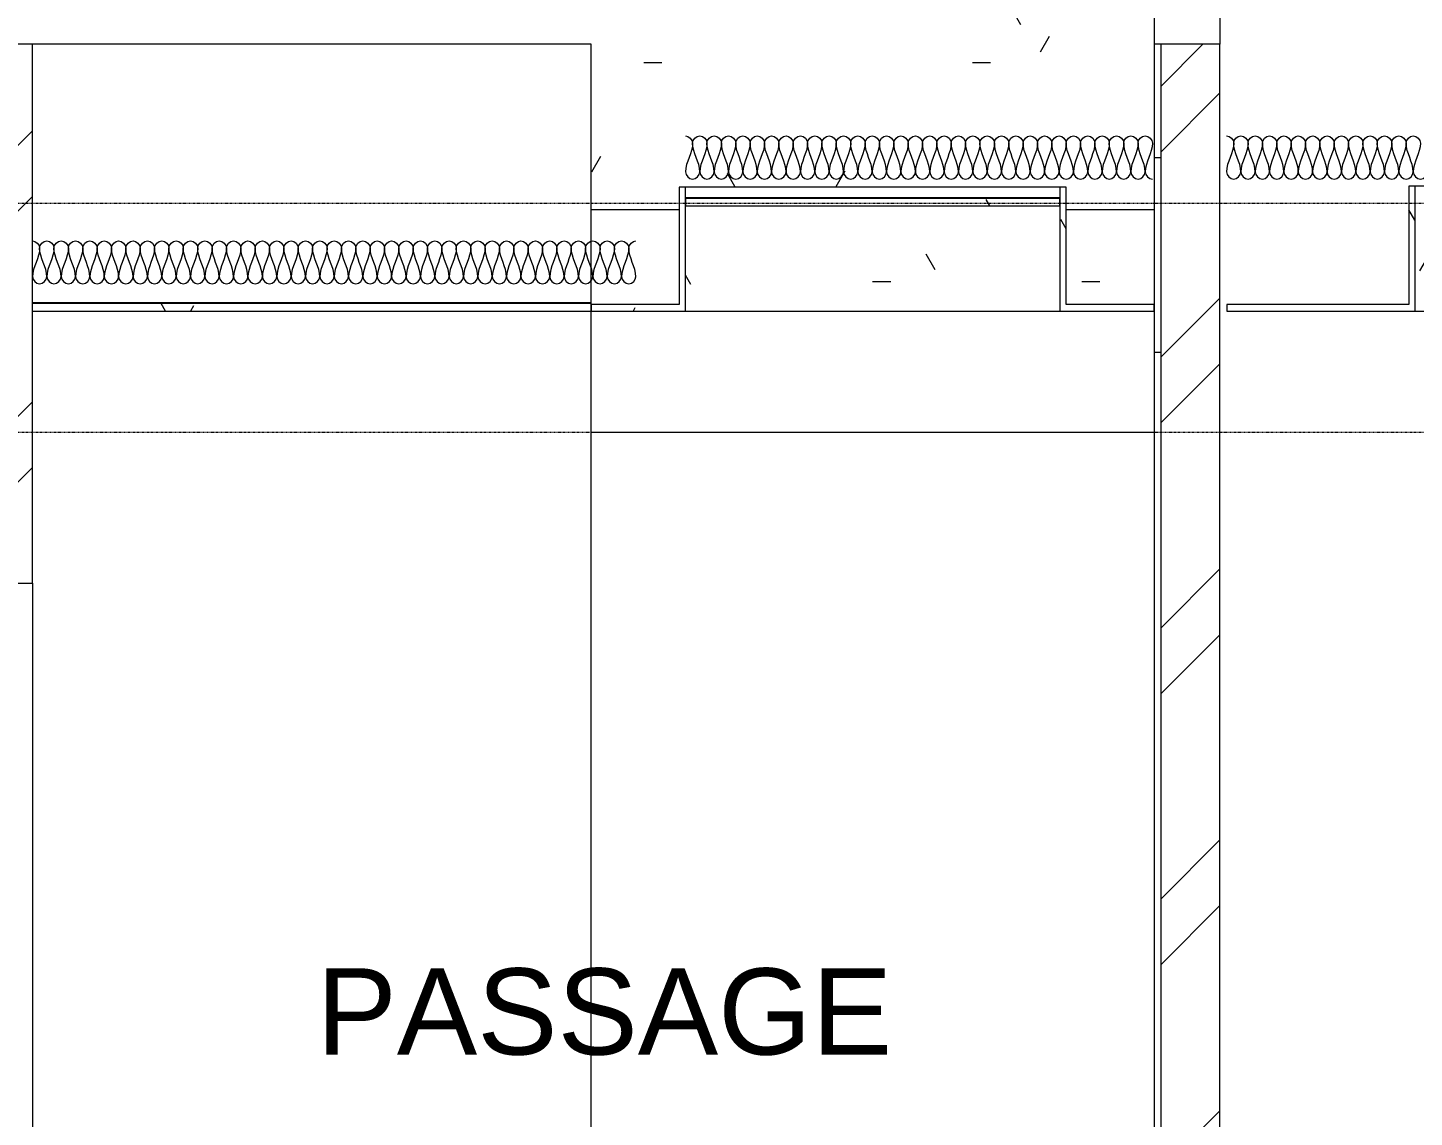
# Model space of a CAD drawing. Header units: millimetres. Extents: x -12186 to 152825, y -4386 to 9463.
# Drawn here: x 102395 to 104969, y 1109 to 3131 of the extents above; entities that cross this region are included whole.
import ezdxf

# ---------------------------------------------------------------- set-up
doc = ezdxf.new("R2010")
doc.units = ezdxf.units.MM
doc.linetypes.add('1000 Dashed', pattern=[2, 1, -1])
for name, color, linetype, lineweight in [('A-AREA-IDEN', 2, 'Continuous', 5), ('A-CLNG', 13, 'Continuous', 9), ('A-CLNG-PATT', 13, 'Continuous', 9), ('A-DETL', 90, 'Continuous', 5), ('A-FLOR-LEVL', 51, 'Continuous', 5), ('A-WALL', 113, 'Continuous', 9), ('A-WALL-PATT', 111, 'Continuous', 9), ('I-WALL', 2, 'Continuous', 9)]:
    doc.layers.add(name, color=color, linetype=linetype, lineweight=lineweight)
doc.styles.add('Arial_5', font='arial.ttf', dxfattribs={"height": 160})
pattern_1 = [(45, (103963, 5504.12), (-251.447, 251.447), []), (45, (103963, 5885.12), (-251.447, 251.447), [])]
pattern_2 = [(0, (-3547.9, 5504.12), (812.8, 203.2), [33.53, -576.07, 33.53, -3827.27]), (0, (-3547.9, 5504.12), (812.8, 203.2), [-643.13, -576.07, 33.53, -1185.67, -2032]), (0, (-3547.9, 5504.12), (812.8, 203.2), [-2438.4, 33.53, -576.07, 33.53, -1388.87]), (0, (-3547.9, 5504.12), (812.8, 203.2), [-3081.53, -372.87, 33.53, -982.47]), (120, (-3243.1, 5605.72), (-582.376, 602.305), [33.53, -576.07, 33.53, -3827.27]), (120, (-3243.1, 5605.72), (-582.376, 602.305), [-643.13, -576.07, 33.53, -1185.67, -2032]), (120, (-3243.1, 5605.72), (-582.376, 602.305), [-2438.4, 33.53, -576.07, 33.53, -1388.87]), (120, (-3243.1, 5605.72), (-582.376, 602.305), [-3081.53, -372.87, 33.53, -982.47]), (240, (-3141.5, 6012.12), (-230.424, -805.5054), [33.53, -576.07, 33.53, -3827.27]), (240, (-3141.5, 6012.12), (-230.424, -805.5054), [-643.128, -576.072, 33.528, -1185.672, -2032]), (240, (-3141.5, 6012.12), (-230.424, -805.5054), [-2438.4, 33.528, -576.072, 33.528, -1388.872]), (240, (-3141.5, 6012.12), (-230.424, -805.5054), [-3081.53, -372.87, 33.53, -982.47])]
pattern_3 = [(0, (103962.99, 5504.12), (406.4, 101.6), [33.528, -271.272, 33.528, -271.272, -1625.6]), (0, (103962.99, 5504.12), (406.4, 101.6), [-609.6, 33.528, -576.072, 33.528, -271.272, -711.2]), (0, (103962.99, 5504.12), (406.4, 101.6), [-1524, 33.528, -169.672, 33.528, -474.472]), (120, (104115.39, 5554.92), (-291.1882, 301.1527), [33.528, -271.272, 33.528, -271.272, -1625.6]), (120, (104115.39, 5554.92), (-291.1882, 301.1527), [-609.6, 33.528, -576.072, 33.528, -271.272, -711.2]), (120, (104115.39, 5554.92), (-291.1882, 301.1527), [-1524, 33.528, -169.672, 33.528, -474.472]), (240, (104166.19, 5758.12), (-115.2118, -402.7527), [33.528, -271.272, 33.528, -1896.872]), (240, (104166.19, 5758.12), (-115.2118, -402.7527), [-338.328, -271.272, 33.528, -576.072, -1016]), (240, (104166.19, 5758.12), (-115.2118, -402.7527), [-1219.2, 33.528, -271.272, 33.528, -677.672]), (240, (104166.19, 5758.12), (-115.2118, -402.7527), [-1557.528, -169.672, 33.528, -474.472])]

# ---------------------------------------------------------------- blocks, each defined once
blk = doc.blocks.new('Ceilings 1 - Ceilings 2-1438873-Section 3')
at = {"layer": 'A-CLNG-PATT'}
h = blk.add_hatch(dxfattribs=at)
h.set_pattern_fill('FP_152', color=256, style=0, pattern_type=2)
h.set_pattern_definition(pattern_2)
h.paths.add_polyline_path([(-3024.7, 2793), (-3024.7, 3255), (-6577.7, 3255), (-6577.7, 3100), (-4069.7, 3100), (-4069.7, 2793), (-3906.5, 2793), (-3906.5, 2835), (-3187.9, 2835), (-3187.9, 2793)])
h = blk.add_hatch(dxfattribs=at)
h.set_pattern_fill('FP_152', color=256, style=0, pattern_type=2)
h.set_pattern_definition(pattern_2)
h.paths.add_polyline_path([(-3024.9, 2617), (-3024.7, 2617), (-3024.9, 2793), (-3187.9, 2793), (-3187.9, 2617)])
h.paths.add_polyline_path([(-4041.7, 2617), (-3906.5, 2617), (-3906.5, 2793), (-4069.7, 2793), (-4069.5, 2617)])
at = {"layer": 'A-CLNG'}
for p, q in [((-3906.5, 2793), (-4069.7, 2793)), ((-3024.7, 2793), (-3187.9, 2793))]:
    blk.add_line(p, q, dxfattribs=at)
blk = doc.blocks.new('Ceilings 7 - Ceilings 7-1442847-Section 3')
at = {"layer": 'A-CLNG-PATT'}
h = blk.add_hatch(dxfattribs=at)
h.set_pattern_fill('FP_153', color=256, style=0, pattern_type=2)
h.set_pattern_definition([(0, (-3557.57, 5504.12), (812.799, 203.2), [33.53, -576.07, 33.53, -3827.27]), (0, (-3557.57, 5504.12), (812.799, 203.2), [-643.127, -576.07, 33.53, -1185.67, -2031.997]), (0, (-3557.57, 5504.12), (812.799, 203.2), [-2438.397, 33.53, -576.07, 33.53, -1388.87]), (0, (-3557.57, 5504.12), (812.799, 203.2), [-3081.524, -372.87, 33.53, -982.47]), (120, (-3252.77, 5605.72), (-582.376, 602.305), [33.53, -576.07, 33.53, -3827.27]), (120, (-3252.77, 5605.72), (-582.376, 602.305), [-643.13, -576.07, 33.53, -1185.67, -2032]), (120, (-3252.77, 5605.72), (-582.376, 602.305), [-2438.4, 33.53, -576.07, 33.53, -1388.87]), (120, (-3252.77, 5605.72), (-582.376, 602.305), [-3081.53, -372.87, 33.53, -982.47]), (240, (-3151.17, 6012.12), (-230.424, -805.505), [33.53, -576.07, 33.53, -3827.27]), (240, (-3151.17, 6012.12), (-230.424, -805.505), [-643.13, -576.07, 33.53, -1185.67, -2032]), (240, (-3151.17, 6012.12), (-230.424, -805.505), [-2438.4, 33.53, -576.07, 33.53, -1388.87]), (240, (-3151.17, 6012.12), (-230.424, -805.505), [-3081.527, -372.87, 33.53, -982.47])])
h.paths.add_polyline_path([(-3024.9, 2605), (-3024.7, 2605), (-3024.9, 2617)])
blk = doc.blocks.new('Ceilings 11 - Ceilings 2-1447459-Section 3')
at = {"layer": 'A-CLNG-PATT', "lineweight": 5}
h = blk.add_hatch(dxfattribs=at)
h.set_pattern_fill('FP_119', color=256, style=0, pattern_type=2)
h.set_pattern_definition([(0, (-3547.91, 5504.12), (406.4, 101.6), [33.528, -271.272, 33.528, -271.272, -1625.6]), (0, (-3547.91, 5504.12), (406.4, 101.6), [-609.6, 33.528, -576.072, 33.528, -271.272, -711.2]), (0, (-3547.91, 5504.12), (406.4, 101.6), [-1524, 33.528, -169.672, 33.528, -474.472]), (120, (-3395.51, 5554.92), (-291.1882, 301.1527), [33.528, -271.272, 33.528, -271.272, -1625.6]), (120, (-3395.51, 5554.92), (-291.1882, 301.1527), [-609.6, 33.528, -576.072, 33.528, -271.272, -711.2]), (120, (-3395.51, 5554.92), (-291.1882, 301.1527), [-1524, 33.528, -169.672, 33.528, -474.472]), (240, (-3344.71, 5758.12), (-115.2118, -402.7527), [33.528, -271.272, 33.528, -1896.872]), (240, (-3344.71, 5758.12), (-115.2118, -402.7527), [-338.328, -271.272, 33.528, -576.072, -1016]), (240, (-3344.71, 5758.12), (-115.2118, -402.7527), [-1219.2, 33.528, -271.272, 33.528, -677.672]), (240, (-3344.71, 5758.12), (-115.2118, -402.7527), [-1557.528, -169.672, 33.528, -474.472])])
h.paths.add_polyline_path([(-2540.2, 2605), (-2540.2, 2837), (-2552.2, 2837), (-2552.2, 2617), (-2890.2, 2617), (-2890.2, 2605)])
at = {"layer": 'A-CLNG-PATT'}
h = blk.add_hatch(dxfattribs=at)
h.set_pattern_fill('FP_152', color=256, style=0, pattern_type=2)
h.set_pattern_definition(pattern_2)
h.paths.add_polyline_path([(-2540.2, 2605), (-328.7, 2605), (-328.7, 2800), (-2540.2, 2800), (-2540.2, 2617)])
h.paths.add_polyline_path([(-328.7, 2815), (-328.7, 2837), (-2540.2, 2837), (-2540.2, 2815), (-757.8, 2815)])
at = {"layer": 'A-CLNG'}
for p, q in [((-2540.2, 2837), (-2552.2, 2837)), ((-2552.2, 2837), (-2552.2, 2617)), ((-2540.2, 2605), (-2540.2, 2837)), ((-328.7, 2837), (-2540.2, 2837)), ((-2890.2, 2617), (-2890.2, 2605)), ((-2552.2, 2617), (-2890.2, 2617)), ((-2890.2, 2605), (-2540.2, 2605)), ((-2540.2, 2605), (-328.7, 2605))]:
    blk.add_line(p, q, dxfattribs=at)

msp = doc.modelspace()

# ---------------------------------------------------------------- hatches: boundary and pattern name
at = {"layer": 'A-CLNG-PATT', "lineweight": 5}
h = msp.add_hatch(dxfattribs=at)
h.set_pattern_fill('FP_119', color=256, style=0, pattern_type=2)
h.set_pattern_definition(pattern_3)
h.paths.add_polyline_path([(103469.2, 2605), (103616.4, 2605), (103616.4, 2835), (103604.4, 2835), (103604.4, 2617), (103441.4, 2617), (103441.4, 2605)])
h.paths.add_polyline_path([(104311, 2605), (104486, 2605), (104486, 2617), (104323, 2617), (104323, 2835), (104311, 2835)])
at = {"layer": 'A-CLNG-PATT'}
h = msp.add_hatch(dxfattribs=at)
h.set_pattern_fill('FP_152', color=256, style=0, pattern_type=2)
h.set_pattern_definition([(0, (103962.99, 5504.12), (812.8, 203.2), [33.53, -576.07, 33.53, -3827.27]), (0, (103962.99, 5504.12), (812.8, 203.2), [-643.13, -576.07, 33.53, -1185.67, -2032]), (0, (103962.99, 5504.12), (812.8, 203.2), [-2438.4, 33.53, -576.07, 33.53, -1388.87]), (0, (103962.99, 5504.12), (812.8, 203.2), [-3081.53, -372.87, 33.53, -982.47]), (120, (104267.79, 5605.72), (-582.376, 602.305), [33.53, -576.07, 33.53, -3827.27]), (120, (104267.79, 5605.72), (-582.376, 602.305), [-643.13, -576.07, 33.53, -1185.67, -2032]), (120, (104267.79, 5605.72), (-582.376, 602.305), [-2438.4, 33.53, -576.07, 33.53, -1388.87]), (120, (104267.79, 5605.72), (-582.376, 602.305), [-3081.53, -372.87, 33.53, -982.47]), (240, (104369.39, 6012.12), (-230.424, -805.505), [33.53, -576.07, 33.53, -3827.27]), (240, (104369.39, 6012.12), (-230.424, -805.505), [-643.13, -576.07, 33.53, -1185.67, -2032]), (240, (104369.39, 6012.12), (-230.424, -805.505), [-2438.4, 33.53, -576.07, 33.53, -1388.87]), (240, (104369.39, 6012.12), (-230.424, -805.505), [-3081.53, -372.87, 33.53, -982.47])])
h.paths.add_polyline_path([(104311, 2605), (104311, 2800), (103616.4, 2800), (103616.4, 2605), (104126, 2605)])
h.paths.add_polyline_path([(103688.1, 2815), (104311, 2815), (104311, 2835), (103616.4, 2835), (103616.4, 2815)])
at = {"layer": 'A-CLNG-PATT', "lineweight": 5}
h = msp.add_hatch(dxfattribs=at)
h.set_pattern_fill('FP_119', color=256, style=0, pattern_type=2)
h.set_pattern_definition(pattern_3)
h.paths.add_polyline_path([(103616.4, 2800), (104311, 2800), (104311, 2814), (103616.4, 2814)])
h = msp.add_hatch(dxfattribs=at)
h.set_pattern_fill('FP_119', color=256, style=0, pattern_type=2)
h.set_pattern_definition(pattern_3)
h.paths.add_polyline_path([(103441.4, 2605), (103441.4, 2619), (102404.2, 2619), (102404.2, 2605), (103414.5, 2605)])
at = {"layer": 'A-WALL-PATT', "lineweight": 5}
h = msp.add_hatch(dxfattribs=at)
h.set_pattern_fill('FP_115', color=256, style=0, pattern_type=2)
h.set_pattern_definition(pattern_1)
h.paths.add_polyline_path([(102404.2, -552.5), (102404.2, 0), (102294.2, 0), (102294.2, -552.5), (102374.6, -552.5)])
h.paths.add_polyline_path([(102294.2, 2100), (102404.2, 2100), (102404.2, 3100), (102294.2, 3100), (102294.2, 2101)])
h = msp.add_hatch(dxfattribs=at)
h.set_pattern_fill('FP_115', color=256, style=0, pattern_type=2)
h.set_pattern_definition(pattern_1)
h.paths.add_polyline_path([(104608.2, -552.5), (104608.2, 3100), (104498.2, 3100), (104498.2, -552.5), (104563.8, -552.5)])

# ---------------------------------------------------------------- linework, layer by layer
at = {"layer": 'A-CLNG'}
for p, q in [((103616.4, 2835), (103604.4, 2835)), ((103604.4, 2835), (103604.4, 2617)), ((103616.4, 2605), (103616.4, 2835)), ((104311, 2835), (103616.4, 2835)), ((104323, 2835), (104311, 2835)), ((104311, 2835), (104311, 2605)), ((104323, 2617), (104323, 2835)), ((104311, 2815), (103616.4, 2815)), ((103616.4, 2815), (103616.4, 2800)), ((104311, 2814), (103616.4, 2814)), ((104311, 2800), (104311, 2815)), ((103616.4, 2800), (104311, 2800)), ((103441.4, 2620), (102404.2, 2620)), ((103441.4, 2619), (102404.2, 2619)), ((102404.2, 2605), (103441.4, 2605)), ((103441.4, 2605), (103441.4, 2620)), ((103604.4, 2617), (103441.4, 2617)), ((103441.4, 2617), (103441.4, 2605)), ((103441.4, 2605), (103616.4, 2605)), ((103616.4, 2605), (104311, 2605)), ((104311, 2605), (104486, 2605)), ((104486, 2617), (104323, 2617)), ((104486, 2605), (104486, 2617))]:
    msp.add_line(p, q, dxfattribs=at)
at = {"layer": 'A-DETL'}
for points in [[(103616.1, 2930), (103622.4, 2930), (103629.5, 2923), (103629.5, 2916.7)], [(103629.5, 2916.7), (103629.5, 2898.3), (103616.1, 2881.7), (103616.1, 2863.3)], [(103629.5, 2916.7), (103629.5, 2923), (103642.8, 2937), (103656.1, 2923), (103656.1, 2916.7)], [(103642.8, 2863.3), (103642.8, 2881.7), (103629.5, 2898.3), (103629.5, 2916.7)], [(103656.1, 2916.7), (103656.1, 2898.3), (103642.8, 2881.7), (103642.8, 2863.3)], [(103656.1, 2916.7), (103656.1, 2923), (103669.5, 2937), (103682.8, 2923), (103682.8, 2916.7)], [(103669.5, 2863.3), (103669.5, 2881.7), (103656.1, 2898.3), (103656.1, 2916.7)], [(103682.8, 2916.7), (103682.8, 2898.3), (103669.5, 2881.7), (103669.5, 2863.3)], [(103682.8, 2916.7), (103682.8, 2923), (103696.1, 2937), (103709.5, 2923), (103709.5, 2916.7)], [(103696.1, 2863.3), (103696.1, 2881.7), (103682.8, 2898.3), (103682.8, 2916.7)], [(103709.5, 2916.7), (103709.5, 2898.3), (103696.1, 2881.7), (103696.1, 2863.3)], [(103709.5, 2916.7), (103709.5, 2923), (103722.8, 2937), (103736.1, 2923), (103736.1, 2916.7)], [(103722.8, 2863.3), (103722.8, 2881.7), (103709.5, 2898.3), (103709.5, 2916.7)], [(103736.1, 2916.7), (103736.1, 2898.3), (103722.8, 2881.7), (103722.8, 2863.3)], [(103736.1, 2916.7), (103736.1, 2923), (103749.5, 2937), (103762.8, 2923), (103762.8, 2916.7)], [(103749.5, 2863.3), (103749.5, 2881.7), (103736.1, 2898.3), (103736.1, 2916.7)], [(103762.8, 2916.7), (103762.8, 2898.3), (103749.5, 2881.7), (103749.5, 2863.3)], [(103762.8, 2916.7), (103762.8, 2923), (103776.1, 2937), (103789.5, 2923), (103789.5, 2916.7)], [(103776.1, 2863.3), (103776.1, 2881.7), (103762.8, 2898.3), (103762.8, 2916.7)], [(103789.5, 2916.7), (103789.5, 2898.3), (103776.1, 2881.7), (103776.1, 2863.3)], [(103789.5, 2916.7), (103789.5, 2923), (103802.8, 2937), (103816.1, 2923), (103816.1, 2916.7)], [(103802.8, 2863.3), (103802.8, 2881.7), (103789.5, 2898.3), (103789.5, 2916.7)], [(103816.1, 2916.7), (103816.1, 2898.3), (103802.8, 2881.7), (103802.8, 2863.3)], [(103816.1, 2916.7), (103816.1, 2923), (103829.5, 2937), (103842.8, 2923), (103842.8, 2916.7)], [(103829.5, 2863.3), (103829.5, 2881.7), (103816.1, 2898.3), (103816.1, 2916.7)], [(103842.8, 2916.7), (103842.8, 2898.3), (103829.5, 2881.7), (103829.5, 2863.3)], [(103842.8, 2916.7), (103842.8, 2923), (103856.1, 2937), (103869.5, 2923), (103869.5, 2916.7)], [(103856.1, 2863.3), (103856.1, 2881.7), (103842.8, 2898.3), (103842.8, 2916.7)], [(103869.5, 2916.7), (103869.5, 2898.3), (103856.1, 2881.7), (103856.1, 2863.3)], [(103869.5, 2916.7), (103869.5, 2923), (103882.8, 2937), (103896.1, 2923), (103896.1, 2916.7)], [(103882.8, 2863.3), (103882.8, 2881.7), (103869.5, 2898.3), (103869.5, 2916.7)], [(103896.1, 2916.7), (103896.1, 2898.3), (103882.8, 2881.7), (103882.8, 2863.3)], [(103896.1, 2916.7), (103896.1, 2923), (103909.5, 2937), (103922.8, 2923), (103922.8, 2916.7)], [(103909.5, 2863.3), (103909.5, 2881.7), (103896.1, 2898.3), (103896.1, 2916.7)], [(103922.8, 2916.7), (103922.8, 2898.3), (103909.5, 2881.7), (103909.5, 2863.3)], [(103922.8, 2916.7), (103922.8, 2923), (103936.1, 2937), (103949.5, 2923), (103949.5, 2916.7)], [(103936.1, 2863.3), (103936.1, 2881.7), (103922.8, 2898.3), (103922.8, 2916.7)], [(103949.5, 2916.7), (103949.5, 2898.3), (103936.1, 2881.7), (103936.1, 2863.3)], [(103949.5, 2916.7), (103949.5, 2923), (103962.8, 2937), (103976.1, 2923), (103976.1, 2916.7)], [(103962.8, 2863.3), (103962.8, 2881.7), (103949.5, 2898.3), (103949.5, 2916.7)], [(103976.1, 2916.7), (103976.1, 2898.3), (103962.8, 2881.7), (103962.8, 2863.3)], [(103976.1, 2916.7), (103976.1, 2923), (103989.5, 2937), (104002.8, 2923), (104002.8, 2916.7)], [(103989.5, 2863.3), (103989.5, 2881.7), (103976.1, 2898.3), (103976.1, 2916.7)], [(104002.8, 2916.7), (104002.8, 2898.3), (103989.5, 2881.7), (103989.5, 2863.3)], [(104002.8, 2916.7), (104002.8, 2923), (104016.1, 2937), (104029.5, 2923), (104029.5, 2916.7)], [(104016.1, 2863.3), (104016.1, 2881.7), (104002.8, 2898.3), (104002.8, 2916.7)], [(104029.5, 2916.7), (104029.5, 2898.3), (104016.1, 2881.7), (104016.1, 2863.3)], [(104029.5, 2916.7), (104029.5, 2923), (104042.8, 2937), (104056.1, 2923), (104056.1, 2916.7)], [(104042.8, 2863.3), (104042.8, 2881.7), (104029.5, 2898.3), (104029.5, 2916.7)], [(104056.1, 2916.7), (104056.1, 2898.3), (104042.8, 2881.7), (104042.8, 2863.3)], [(104056.1, 2916.7), (104056.1, 2923), (104069.5, 2937), (104082.8, 2923), (104082.8, 2916.7)], [(104069.5, 2863.3), (104069.5, 2881.7), (104056.1, 2898.3), (104056.1, 2916.7)], [(104082.8, 2916.7), (104082.8, 2898.3), (104069.5, 2881.7), (104069.5, 2863.3)], [(104082.8, 2916.7), (104082.8, 2923), (104096.1, 2937), (104109.5, 2923), (104109.5, 2916.7)], [(104096.1, 2863.3), (104096.1, 2881.7), (104082.8, 2898.3), (104082.8, 2916.7)], [(104109.5, 2916.7), (104109.5, 2898.3), (104096.1, 2881.7), (104096.1, 2863.3)], [(104109.5, 2916.7), (104109.5, 2923), (104122.8, 2937), (104136.1, 2923), (104136.1, 2916.7)], [(104122.8, 2863.3), (104122.8, 2881.7), (104109.5, 2898.3), (104109.5, 2916.7)], [(104136.1, 2916.7), (104136.1, 2898.3), (104122.8, 2881.7), (104122.8, 2863.3)], [(104136.1, 2916.7), (104136.1, 2923), (104149.5, 2937), (104162.8, 2923), (104162.8, 2916.7)], [(104149.5, 2863.3), (104149.5, 2881.7), (104136.1, 2898.3), (104136.1, 2916.7)], [(104162.8, 2916.7), (104162.8, 2898.3), (104149.5, 2881.7), (104149.5, 2863.3)], [(104162.8, 2916.7), (104162.8, 2923), (104176.1, 2937), (104189.5, 2923), (104189.5, 2916.7)], [(104176.1, 2863.3), (104176.1, 2881.7), (104162.8, 2898.3), (104162.8, 2916.7)], [(104189.5, 2916.7), (104189.5, 2898.3), (104176.1, 2881.7), (104176.1, 2863.3)], [(104189.5, 2916.7), (104189.5, 2923), (104202.8, 2937), (104216.1, 2923), (104216.1, 2916.7)], [(104202.8, 2863.3), (104202.8, 2881.7), (104189.5, 2898.3), (104189.5, 2916.7)], [(104216.1, 2916.7), (104216.1, 2898.3), (104202.8, 2881.7), (104202.8, 2863.3)], [(104216.1, 2916.7), (104216.1, 2923), (104229.5, 2937), (104242.8, 2923), (104242.8, 2916.7)], [(104229.5, 2863.3), (104229.5, 2881.7), (104216.1, 2898.3), (104216.1, 2916.7)], [(104242.8, 2916.7), (104242.8, 2898.3), (104229.5, 2881.7), (104229.5, 2863.3)], [(104242.8, 2916.7), (104242.8, 2923), (104256.1, 2937), (104269.5, 2923), (104269.5, 2916.7)], [(104256.1, 2863.3), (104256.1, 2881.7), (104242.8, 2898.3), (104242.8, 2916.7)], [(104269.5, 2916.7), (104269.5, 2898.3), (104256.1, 2881.7), (104256.1, 2863.3)], [(104269.5, 2916.7), (104269.5, 2923), (104282.8, 2937), (104296.1, 2923), (104296.1, 2916.7)], [(104282.8, 2863.3), (104282.8, 2881.7), (104269.5, 2898.3), (104269.5, 2916.7)], [(104296.1, 2916.7), (104296.1, 2898.3), (104282.8, 2881.7), (104282.8, 2863.3)], [(104296.1, 2916.7), (104296.1, 2923), (104309.5, 2937), (104322.8, 2923), (104322.8, 2916.7)], [(104309.5, 2863.3), (104309.5, 2881.7), (104296.1, 2898.3), (104296.1, 2916.7)], [(104322.8, 2916.7), (104322.8, 2898.3), (104309.5, 2881.7), (104309.5, 2863.3)], [(104322.8, 2916.7), (104322.8, 2923), (104336.1, 2937), (104349.5, 2923), (104349.5, 2916.7)], [(104336.1, 2863.3), (104336.1, 2881.7), (104322.8, 2898.3), (104322.8, 2916.7)], [(104349.5, 2916.7), (104349.5, 2898.3), (104336.1, 2881.7), (104336.1, 2863.3)], [(104349.5, 2916.7), (104349.5, 2923), (104362.8, 2937), (104376.1, 2923), (104376.1, 2916.7)], [(104362.8, 2863.3), (104362.8, 2881.7), (104349.5, 2898.3), (104349.5, 2916.7)], [(104376.1, 2916.7), (104376.1, 2898.3), (104362.8, 2881.7), (104362.8, 2863.3)], [(104376.1, 2916.7), (104376.1, 2923), (104389.5, 2937), (104402.8, 2923), (104402.8, 2916.7)], [(104389.5, 2863.3), (104389.5, 2881.7), (104376.1, 2898.3), (104376.1, 2916.7)], [(104402.8, 2916.7), (104402.8, 2898.3), (104389.5, 2881.7), (104389.5, 2863.3)], [(104402.8, 2916.7), (104402.8, 2923), (104416.1, 2937), (104429.5, 2923), (104429.5, 2916.7)], [(104416.1, 2863.3), (104416.1, 2881.7), (104402.8, 2898.3), (104402.8, 2916.7)], [(104429.5, 2916.7), (104429.5, 2898.3), (104416.1, 2881.7), (104416.1, 2863.3)], [(104429.5, 2916.7), (104429.5, 2923), (104442.8, 2937), (104456.1, 2923), (104456.1, 2916.7)], [(104442.8, 2863.3), (104442.8, 2881.7), (104429.5, 2898.3), (104429.5, 2916.7)], [(104456.1, 2916.7), (104456.1, 2898.3), (104442.8, 2881.7), (104442.8, 2863.3)], [(104456.1, 2916.7), (104456.1, 2923), (104469.5, 2937), (104482.8, 2923), (104482.8, 2916.7)], [(104469.5, 2863.3), (104469.5, 2881.7), (104456.1, 2898.3), (104456.1, 2916.7)], [(104482.8, 2916.7), (104482.8, 2898.3), (104469.5, 2881.7), (104469.5, 2863.3)], [(104620.2, 2930), (104626.5, 2930), (104633.6, 2923), (104633.6, 2916.7)], [(104633.6, 2916.7), (104633.6, 2898.3), (104620.2, 2881.7), (104620.2, 2863.3)], [(104633.6, 2916.7), (104633.6, 2923), (104646.9, 2937), (104660.2, 2923), (104660.2, 2916.7)], [(104646.9, 2863.3), (104646.9, 2881.7), (104633.6, 2898.3), (104633.6, 2916.7)], [(104660.2, 2916.7), (104660.2, 2898.3), (104646.9, 2881.7), (104646.9, 2863.3)], [(104660.2, 2916.7), (104660.2, 2923), (104673.6, 2937), (104686.9, 2923), (104686.9, 2916.7)], [(104673.6, 2863.3), (104673.6, 2881.7), (104660.2, 2898.3), (104660.2, 2916.7)], [(104686.9, 2916.7), (104686.9, 2898.3), (104673.6, 2881.7), (104673.6, 2863.3)], [(104686.9, 2916.7), (104686.9, 2923), (104700.2, 2937), (104713.6, 2923), (104713.6, 2916.7)], [(104700.2, 2863.3), (104700.2, 2881.7), (104686.9, 2898.3), (104686.9, 2916.7)], [(104713.6, 2916.7), (104713.6, 2898.3), (104700.2, 2881.7), (104700.2, 2863.3)], [(104713.6, 2916.7), (104713.6, 2923), (104726.9, 2937), (104740.2, 2923), (104740.2, 2916.7)], [(104726.9, 2863.3), (104726.9, 2881.7), (104713.6, 2898.3), (104713.6, 2916.7)], [(104740.2, 2916.7), (104740.2, 2898.3), (104726.9, 2881.7), (104726.9, 2863.3)], [(104740.2, 2916.7), (104740.2, 2923), (104753.6, 2937), (104766.9, 2923), (104766.9, 2916.7)], [(104753.6, 2863.3), (104753.6, 2881.7), (104740.2, 2898.3), (104740.2, 2916.7)], [(104766.9, 2916.7), (104766.9, 2898.3), (104753.6, 2881.7), (104753.6, 2863.3)], [(104766.9, 2916.7), (104766.9, 2923), (104780.2, 2937), (104793.6, 2923), (104793.6, 2916.7)], [(104780.2, 2863.3), (104780.2, 2881.7), (104766.9, 2898.3), (104766.9, 2916.7)], [(104793.6, 2916.7), (104793.6, 2898.3), (104780.2, 2881.7), (104780.2, 2863.3)], [(104793.6, 2916.7), (104793.6, 2923), (104806.9, 2937), (104820.2, 2923), (104820.2, 2916.7)], [(104806.9, 2863.3), (104806.9, 2881.7), (104793.6, 2898.3), (104793.6, 2916.7)], [(104820.2, 2916.7), (104820.2, 2898.3), (104806.9, 2881.7), (104806.9, 2863.3)], [(104820.2, 2916.7), (104820.2, 2923), (104833.6, 2937), (104846.9, 2923), (104846.9, 2916.7)], [(104833.6, 2863.3), (104833.6, 2881.7), (104820.2, 2898.3), (104820.2, 2916.7)], [(104846.9, 2916.7), (104846.9, 2898.3), (104833.6, 2881.7), (104833.6, 2863.3)], [(104846.9, 2916.7), (104846.9, 2923), (104860.2, 2937), (104873.6, 2923), (104873.6, 2916.7)], [(104860.2, 2863.3), (104860.2, 2881.7), (104846.9, 2898.3), (104846.9, 2916.7)], [(104873.6, 2916.7), (104873.6, 2898.3), (104860.2, 2881.7), (104860.2, 2863.3)], [(104873.6, 2916.7), (104873.6, 2923), (104886.9, 2937), (104900.2, 2923), (104900.2, 2916.7)], [(104886.9, 2863.3), (104886.9, 2881.7), (104873.6, 2898.3), (104873.6, 2916.7)], [(104900.2, 2916.7), (104900.2, 2898.3), (104886.9, 2881.7), (104886.9, 2863.3)], [(104900.2, 2916.7), (104900.2, 2923), (104913.6, 2937), (104926.9, 2923), (104926.9, 2916.7)], [(104913.6, 2863.3), (104913.6, 2881.7), (104900.2, 2898.3), (104900.2, 2916.7)], [(104926.9, 2916.7), (104926.9, 2898.3), (104913.6, 2881.7), (104913.6, 2863.3)], [(104926.9, 2916.7), (104926.9, 2923), (104940.2, 2937), (104953.6, 2923), (104953.6, 2916.7)], [(104940.2, 2863.3), (104940.2, 2881.7), (104926.9, 2898.3), (104926.9, 2916.7)], [(104953.6, 2916.7), (104953.6, 2898.3), (104940.2, 2881.7), (104940.2, 2863.3)], [(104953.6, 2916.7), (104953.6, 2923), (104966.9, 2937), (104980.2, 2923), (104980.2, 2916.7)], [(104966.9, 2863.3), (104966.9, 2881.7), (104953.6, 2898.3), (104953.6, 2916.7)], [(104980.2, 2916.7), (104980.2, 2898.3), (104966.9, 2881.7), (104966.9, 2863.3)], [(103616.1, 2863.3), (103616.1, 2857), (103629.5, 2843), (103642.8, 2857), (103642.8, 2863.3)], [(103642.8, 2863.3), (103642.8, 2857), (103656.1, 2843), (103669.5, 2857), (103669.5, 2863.3)], [(103669.5, 2863.3), (103669.5, 2857), (103682.8, 2843), (103696.1, 2857), (103696.1, 2863.3)], [(103696.1, 2863.3), (103696.1, 2857), (103709.5, 2843), (103722.8, 2857), (103722.8, 2863.3)], [(103722.8, 2863.3), (103722.8, 2857), (103736.1, 2843), (103749.5, 2857), (103749.5, 2863.3)], [(103749.5, 2863.3), (103749.5, 2857), (103762.8, 2843), (103776.1, 2857), (103776.1, 2863.3)], [(103776.1, 2863.3), (103776.1, 2857), (103789.5, 2843), (103802.8, 2857), (103802.8, 2863.3)], [(103802.8, 2863.3), (103802.8, 2857), (103816.1, 2843), (103829.5, 2857), (103829.5, 2863.3)], [(103829.5, 2863.3), (103829.5, 2857), (103842.8, 2843), (103856.1, 2857), (103856.1, 2863.3)], [(103856.1, 2863.3), (103856.1, 2857), (103869.5, 2843), (103882.8, 2857), (103882.8, 2863.3)], [(103882.8, 2863.3), (103882.8, 2857), (103896.1, 2843), (103909.5, 2857), (103909.5, 2863.3)], [(103909.5, 2863.3), (103909.5, 2857), (103922.8, 2843), (103936.1, 2857), (103936.1, 2863.3)], [(103936.1, 2863.3), (103936.1, 2857), (103949.5, 2843), (103962.8, 2857), (103962.8, 2863.3)], [(103962.8, 2863.3), (103962.8, 2857), (103976.1, 2843), (103989.5, 2857), (103989.5, 2863.3)], [(103989.5, 2863.3), (103989.5, 2857), (104002.8, 2843), (104016.1, 2857), (104016.1, 2863.3)], [(104016.1, 2863.3), (104016.1, 2857), (104029.5, 2843), (104042.8, 2857), (104042.8, 2863.3)], [(104042.8, 2863.3), (104042.8, 2857), (104056.1, 2843), (104069.5, 2857), (104069.5, 2863.3)], [(104069.5, 2863.3), (104069.5, 2857), (104082.8, 2843), (104096.1, 2857), (104096.1, 2863.3)], [(104096.1, 2863.3), (104096.1, 2857), (104109.5, 2843), (104122.8, 2857), (104122.8, 2863.3)], [(104122.8, 2863.3), (104122.8, 2857), (104136.1, 2843), (104149.5, 2857), (104149.5, 2863.3)], [(104149.5, 2863.3), (104149.5, 2857), (104162.8, 2843), (104176.1, 2857), (104176.1, 2863.3)], [(104176.1, 2863.3), (104176.1, 2857), (104189.5, 2843), (104202.8, 2857), (104202.8, 2863.3)], [(104202.8, 2863.3), (104202.8, 2857), (104216.1, 2843), (104229.5, 2857), (104229.5, 2863.3)], [(104229.5, 2863.3), (104229.5, 2857), (104242.8, 2843), (104256.1, 2857), (104256.1, 2863.3)], [(104256.1, 2863.3), (104256.1, 2857), (104269.5, 2843), (104282.8, 2857), (104282.8, 2863.3)], [(104282.8, 2863.3), (104282.8, 2857), (104296.1, 2843), (104309.5, 2857), (104309.5, 2863.3)], [(104309.5, 2863.3), (104309.5, 2857), (104322.8, 2843), (104336.1, 2857), (104336.1, 2863.3)], [(104336.1, 2863.3), (104336.1, 2857), (104349.5, 2843), (104362.8, 2857), (104362.8, 2863.3)], [(104362.8, 2863.3), (104362.8, 2857), (104376.1, 2843), (104389.5, 2857), (104389.5, 2863.3)], [(104389.5, 2863.3), (104389.5, 2857), (104402.8, 2843), (104416.1, 2857), (104416.1, 2863.3)], [(104416.1, 2863.3), (104416.1, 2857), (104429.5, 2843), (104442.8, 2857), (104442.8, 2863.3)], [(104442.8, 2863.3), (104442.8, 2857), (104456.1, 2843), (104469.5, 2857), (104469.5, 2863.3)], [(104469.5, 2863.3), (104469.5, 2857), (104476.5, 2850), (104482.8, 2850)], [(104620.2, 2863.3), (104620.2, 2857), (104633.6, 2843), (104646.9, 2857), (104646.9, 2863.3)], [(104646.9, 2863.3), (104646.9, 2857), (104660.2, 2843), (104673.6, 2857), (104673.6, 2863.3)], [(104673.6, 2863.3), (104673.6, 2857), (104686.9, 2843), (104700.2, 2857), (104700.2, 2863.3)], [(104700.2, 2863.3), (104700.2, 2857), (104713.6, 2843), (104726.9, 2857), (104726.9, 2863.3)], [(104726.9, 2863.3), (104726.9, 2857), (104740.2, 2843), (104753.6, 2857), (104753.6, 2863.3)], [(104753.6, 2863.3), (104753.6, 2857), (104766.9, 2843), (104780.2, 2857), (104780.2, 2863.3)], [(104780.2, 2863.3), (104780.2, 2857), (104793.6, 2843), (104806.9, 2857), (104806.9, 2863.3)], [(104806.9, 2863.3), (104806.9, 2857), (104820.2, 2843), (104833.6, 2857), (104833.6, 2863.3)], [(104833.6, 2863.3), (104833.6, 2857), (104846.9, 2843), (104860.2, 2857), (104860.2, 2863.3)], [(104860.2, 2863.3), (104860.2, 2857), (104873.6, 2843), (104886.9, 2857), (104886.9, 2863.3)], [(104886.9, 2863.3), (104886.9, 2857), (104900.2, 2843), (104913.6, 2857), (104913.6, 2863.3)], [(104913.6, 2863.3), (104913.6, 2857), (104926.9, 2843), (104940.2, 2857), (104940.2, 2863.3)], [(104940.2, 2863.3), (104940.2, 2857), (104953.6, 2843), (104966.9, 2857), (104966.9, 2863.3)], [(104966.9, 2863.3), (104966.9, 2857), (104980.2, 2843), (104993.6, 2857), (104993.6, 2863.3)], [(102404.2, 2735.2), (102410.5, 2735.2), (102417.6, 2728.2), (102417.6, 2721.9)], [(102417.6, 2721.9), (102417.6, 2728.2), (102430.9, 2742.3), (102444.2, 2728.2), (102444.2, 2721.9)], [(102444.2, 2721.9), (102444.2, 2728.2), (102457.6, 2742.3), (102470.9, 2728.2), (102470.9, 2721.9)], [(102470.9, 2721.9), (102470.9, 2728.2), (102484.2, 2742.3), (102497.6, 2728.2), (102497.6, 2721.9)], [(102497.6, 2721.9), (102497.6, 2728.2), (102510.9, 2742.3), (102524.2, 2728.2), (102524.2, 2721.9)], [(102524.2, 2721.9), (102524.2, 2728.2), (102537.6, 2742.3), (102550.9, 2728.2), (102550.9, 2721.9)], [(102550.9, 2721.9), (102550.9, 2728.2), (102564.2, 2742.3), (102577.6, 2728.2), (102577.6, 2721.9)], [(102577.6, 2721.9), (102577.6, 2728.2), (102590.9, 2742.3), (102604.2, 2728.2), (102604.2, 2721.9)], [(102604.2, 2721.9), (102604.2, 2728.2), (102617.6, 2742.3), (102630.9, 2728.2), (102630.9, 2721.9)], [(102630.9, 2721.9), (102630.9, 2728.2), (102644.2, 2742.3), (102657.6, 2728.2), (102657.6, 2721.9)], [(102657.6, 2721.9), (102657.6, 2728.2), (102670.9, 2742.3), (102684.2, 2728.2), (102684.2, 2721.9)], [(102684.2, 2721.9), (102684.2, 2728.2), (102697.6, 2742.3), (102710.9, 2728.2), (102710.9, 2721.9)], [(102710.9, 2721.9), (102710.9, 2728.2), (102724.2, 2742.3), (102737.6, 2728.2), (102737.6, 2721.9)], [(102737.6, 2721.9), (102737.6, 2728.2), (102750.9, 2742.3), (102764.2, 2728.2), (102764.2, 2721.9)], [(102764.2, 2721.9), (102764.2, 2728.2), (102777.6, 2742.3), (102790.9, 2728.2), (102790.9, 2721.9)], [(102790.9, 2721.9), (102790.9, 2728.2), (102804.2, 2742.3), (102817.6, 2728.2), (102817.6, 2721.9)], [(102817.6, 2721.9), (102817.6, 2728.2), (102830.9, 2742.3), (102844.2, 2728.2), (102844.2, 2721.9)], [(102844.2, 2721.9), (102844.2, 2728.2), (102857.6, 2742.3), (102870.9, 2728.2), (102870.9, 2721.9)], [(102870.9, 2721.9), (102870.9, 2728.2), (102884.2, 2742.3), (102897.6, 2728.2), (102897.6, 2721.9)], [(102897.6, 2721.9), (102897.6, 2728.2), (102910.9, 2742.3), (102924.2, 2728.2), (102924.2, 2721.9)], [(102924.2, 2721.9), (102924.2, 2728.2), (102937.6, 2742.3), (102950.9, 2728.2), (102950.9, 2721.9)], [(102950.9, 2721.9), (102950.9, 2728.2), (102964.2, 2742.3), (102977.6, 2728.2), (102977.6, 2721.9)], [(102977.6, 2721.9), (102977.6, 2728.2), (102990.9, 2742.3), (103004.2, 2728.2), (103004.2, 2721.9)], [(103004.2, 2721.9), (103004.2, 2728.2), (103017.6, 2742.3), (103030.9, 2728.2), (103030.9, 2721.9)], [(103030.9, 2721.9), (103030.9, 2728.2), (103044.2, 2742.3), (103057.6, 2728.2), (103057.6, 2721.9)], [(103057.6, 2721.9), (103057.6, 2728.2), (103070.9, 2742.3), (103084.2, 2728.2), (103084.2, 2721.9)], [(103084.2, 2721.9), (103084.2, 2728.2), (103097.6, 2742.3), (103110.9, 2728.2), (103110.9, 2721.9)], [(103110.9, 2721.9), (103110.9, 2728.2), (103124.2, 2742.3), (103137.6, 2728.2), (103137.6, 2721.9)], [(103137.6, 2721.9), (103137.6, 2728.2), (103150.9, 2742.3), (103164.2, 2728.2), (103164.2, 2721.9)], [(103164.2, 2721.9), (103164.2, 2728.2), (103177.6, 2742.3), (103190.9, 2728.2), (103190.9, 2721.9)], [(103190.9, 2721.9), (103190.9, 2728.2), (103204.2, 2742.3), (103217.6, 2728.2), (103217.6, 2721.9)], [(103217.6, 2721.9), (103217.6, 2728.2), (103230.9, 2742.3), (103244.2, 2728.2), (103244.2, 2721.9)], [(103244.2, 2721.9), (103244.2, 2728.2), (103257.6, 2742.3), (103270.9, 2728.2), (103270.9, 2721.9)], [(103270.9, 2721.9), (103270.9, 2728.2), (103284.2, 2742.3), (103297.6, 2728.2), (103297.6, 2721.9)], [(103297.6, 2721.9), (103297.6, 2728.2), (103310.9, 2742.3), (103324.2, 2728.2), (103324.2, 2721.9)], [(103324.2, 2721.9), (103324.2, 2728.2), (103337.6, 2742.3), (103350.9, 2728.2), (103350.9, 2721.9)], [(103350.9, 2721.9), (103350.9, 2728.2), (103364.2, 2742.3), (103377.6, 2728.2), (103377.6, 2721.9)], [(103377.6, 2721.9), (103377.6, 2728.2), (103390.9, 2742.3), (103404.2, 2728.2), (103404.2, 2721.9)], [(103404.2, 2721.9), (103404.2, 2728.2), (103417.6, 2742.3), (103430.9, 2728.2), (103430.9, 2721.9)], [(103430.9, 2721.9), (103430.9, 2728.2), (103444.2, 2742.3), (103457.6, 2728.2), (103457.6, 2721.9)], [(103457.6, 2721.9), (103457.6, 2728.2), (103470.9, 2742.3), (103484.2, 2728.2), (103484.2, 2721.9)], [(103484.2, 2721.9), (103484.2, 2728.2), (103497.6, 2742.3), (103510.9, 2728.2), (103510.9, 2721.9)], [(103510.9, 2721.9), (103510.9, 2728.2), (103517.9, 2735.2), (103524.2, 2735.2)], [(102417.6, 2721.9), (102417.6, 2703.6), (102404.2, 2686.9), (102404.2, 2668.6)], [(102430.9, 2668.6), (102430.9, 2686.9), (102417.6, 2703.6), (102417.6, 2721.9)], [(102444.2, 2721.9), (102444.2, 2703.6), (102430.9, 2686.9), (102430.9, 2668.6)], [(102457.6, 2668.6), (102457.6, 2686.9), (102444.2, 2703.6), (102444.2, 2721.9)], [(102470.9, 2721.9), (102470.9, 2703.6), (102457.6, 2686.9), (102457.6, 2668.6)], [(102484.2, 2668.6), (102484.2, 2686.9), (102470.9, 2703.6), (102470.9, 2721.9)], [(102497.6, 2721.9), (102497.6, 2703.6), (102484.2, 2686.9), (102484.2, 2668.6)], [(102510.9, 2668.6), (102510.9, 2686.9), (102497.6, 2703.6), (102497.6, 2721.9)], [(102524.2, 2721.9), (102524.2, 2703.6), (102510.9, 2686.9), (102510.9, 2668.6)], [(102537.6, 2668.6), (102537.6, 2686.9), (102524.2, 2703.6), (102524.2, 2721.9)], [(102550.9, 2721.9), (102550.9, 2703.6), (102537.6, 2686.9), (102537.6, 2668.6)], [(102564.2, 2668.6), (102564.2, 2686.9), (102550.9, 2703.6), (102550.9, 2721.9)], [(102577.6, 2721.9), (102577.6, 2703.6), (102564.2, 2686.9), (102564.2, 2668.6)], [(102590.9, 2668.6), (102590.9, 2686.9), (102577.6, 2703.6), (102577.6, 2721.9)], [(102604.2, 2721.9), (102604.2, 2703.6), (102590.9, 2686.9), (102590.9, 2668.6)], [(102617.6, 2668.6), (102617.6, 2686.9), (102604.2, 2703.6), (102604.2, 2721.9)], [(102630.9, 2721.9), (102630.9, 2703.6), (102617.6, 2686.9), (102617.6, 2668.6)], [(102644.2, 2668.6), (102644.2, 2686.9), (102630.9, 2703.6), (102630.9, 2721.9)], [(102657.6, 2721.9), (102657.6, 2703.6), (102644.2, 2686.9), (102644.2, 2668.6)], [(102670.9, 2668.6), (102670.9, 2686.9), (102657.6, 2703.6), (102657.6, 2721.9)], [(102684.2, 2721.9), (102684.2, 2703.6), (102670.9, 2686.9), (102670.9, 2668.6)], [(102697.6, 2668.6), (102697.6, 2686.9), (102684.2, 2703.6), (102684.2, 2721.9)], [(102710.9, 2721.9), (102710.9, 2703.6), (102697.6, 2686.9), (102697.6, 2668.6)], [(102724.2, 2668.6), (102724.2, 2686.9), (102710.9, 2703.6), (102710.9, 2721.9)], [(102737.6, 2721.9), (102737.6, 2703.6), (102724.2, 2686.9), (102724.2, 2668.6)], [(102750.9, 2668.6), (102750.9, 2686.9), (102737.6, 2703.6), (102737.6, 2721.9)], [(102764.2, 2721.9), (102764.2, 2703.6), (102750.9, 2686.9), (102750.9, 2668.6)], [(102777.6, 2668.6), (102777.6, 2686.9), (102764.2, 2703.6), (102764.2, 2721.9)], [(102790.9, 2721.9), (102790.9, 2703.6), (102777.6, 2686.9), (102777.6, 2668.6)], [(102804.2, 2668.6), (102804.2, 2686.9), (102790.9, 2703.6), (102790.9, 2721.9)], [(102817.6, 2721.9), (102817.6, 2703.6), (102804.2, 2686.9), (102804.2, 2668.6)], [(102830.9, 2668.6), (102830.9, 2686.9), (102817.6, 2703.6), (102817.6, 2721.9)], [(102844.2, 2721.9), (102844.2, 2703.6), (102830.9, 2686.9), (102830.9, 2668.6)], [(102857.6, 2668.6), (102857.6, 2686.9), (102844.2, 2703.6), (102844.2, 2721.9)], [(102870.9, 2721.9), (102870.9, 2703.6), (102857.6, 2686.9), (102857.6, 2668.6)], [(102884.2, 2668.6), (102884.2, 2686.9), (102870.9, 2703.6), (102870.9, 2721.9)], [(102897.6, 2721.9), (102897.6, 2703.6), (102884.2, 2686.9), (102884.2, 2668.6)], [(102910.9, 2668.6), (102910.9, 2686.9), (102897.6, 2703.6), (102897.6, 2721.9)], [(102924.2, 2721.9), (102924.2, 2703.6), (102910.9, 2686.9), (102910.9, 2668.6)], [(102937.6, 2668.6), (102937.6, 2686.9), (102924.2, 2703.6), (102924.2, 2721.9)], [(102950.9, 2721.9), (102950.9, 2703.6), (102937.6, 2686.9), (102937.6, 2668.6)], [(102964.2, 2668.6), (102964.2, 2686.9), (102950.9, 2703.6), (102950.9, 2721.9)], [(102977.6, 2721.9), (102977.6, 2703.6), (102964.2, 2686.9), (102964.2, 2668.6)], [(102990.9, 2668.6), (102990.9, 2686.9), (102977.6, 2703.6), (102977.6, 2721.9)], [(103004.2, 2721.9), (103004.2, 2703.6), (102990.9, 2686.9), (102990.9, 2668.6)], [(103017.6, 2668.6), (103017.6, 2686.9), (103004.2, 2703.6), (103004.2, 2721.9)], [(103030.9, 2721.9), (103030.9, 2703.6), (103017.6, 2686.9), (103017.6, 2668.6)], [(103044.2, 2668.6), (103044.2, 2686.9), (103030.9, 2703.6), (103030.9, 2721.9)], [(103057.6, 2721.9), (103057.6, 2703.6), (103044.2, 2686.9), (103044.2, 2668.6)], [(103070.9, 2668.6), (103070.9, 2686.9), (103057.6, 2703.6), (103057.6, 2721.9)], [(103084.2, 2721.9), (103084.2, 2703.6), (103070.9, 2686.9), (103070.9, 2668.6)], [(103097.6, 2668.6), (103097.6, 2686.9), (103084.2, 2703.6), (103084.2, 2721.9)], [(103110.9, 2721.9), (103110.9, 2703.6), (103097.6, 2686.9), (103097.6, 2668.6)], [(103124.2, 2668.6), (103124.2, 2686.9), (103110.9, 2703.6), (103110.9, 2721.9)], [(103137.6, 2721.9), (103137.6, 2703.6), (103124.2, 2686.9), (103124.2, 2668.6)], [(103150.9, 2668.6), (103150.9, 2686.9), (103137.6, 2703.6), (103137.6, 2721.9)], [(103164.2, 2721.9), (103164.2, 2703.6), (103150.9, 2686.9), (103150.9, 2668.6)], [(103177.6, 2668.6), (103177.6, 2686.9), (103164.2, 2703.6), (103164.2, 2721.9)], [(103190.9, 2721.9), (103190.9, 2703.6), (103177.6, 2686.9), (103177.6, 2668.6)], [(103204.2, 2668.6), (103204.2, 2686.9), (103190.9, 2703.6), (103190.9, 2721.9)], [(103217.6, 2721.9), (103217.6, 2703.6), (103204.2, 2686.9), (103204.2, 2668.6)], [(103230.9, 2668.6), (103230.9, 2686.9), (103217.6, 2703.6), (103217.6, 2721.9)], [(103244.2, 2721.9), (103244.2, 2703.6), (103230.9, 2686.9), (103230.9, 2668.6)], [(103257.6, 2668.6), (103257.6, 2686.9), (103244.2, 2703.6), (103244.2, 2721.9)], [(103270.9, 2721.9), (103270.9, 2703.6), (103257.6, 2686.9), (103257.6, 2668.6)], [(103284.2, 2668.6), (103284.2, 2686.9), (103270.9, 2703.6), (103270.9, 2721.9)], [(103297.6, 2721.9), (103297.6, 2703.6), (103284.2, 2686.9), (103284.2, 2668.6)], [(103310.9, 2668.6), (103310.9, 2686.9), (103297.6, 2703.6), (103297.6, 2721.9)], [(103324.2, 2721.9), (103324.2, 2703.6), (103310.9, 2686.9), (103310.9, 2668.6)], [(103337.6, 2668.6), (103337.6, 2686.9), (103324.2, 2703.6), (103324.2, 2721.9)], [(103350.9, 2721.9), (103350.9, 2703.6), (103337.6, 2686.9), (103337.6, 2668.6)], [(103364.2, 2668.6), (103364.2, 2686.9), (103350.9, 2703.6), (103350.9, 2721.9)], [(103377.6, 2721.9), (103377.6, 2703.6), (103364.2, 2686.9), (103364.2, 2668.6)], [(103390.9, 2668.6), (103390.9, 2686.9), (103377.6, 2703.6), (103377.6, 2721.9)], [(103404.2, 2721.9), (103404.2, 2703.6), (103390.9, 2686.9), (103390.9, 2668.6)], [(103417.6, 2668.6), (103417.6, 2686.9), (103404.2, 2703.6), (103404.2, 2721.9)], [(103430.9, 2721.9), (103430.9, 2703.6), (103417.6, 2686.9), (103417.6, 2668.6)], [(103444.2, 2668.6), (103444.2, 2686.9), (103430.9, 2703.6), (103430.9, 2721.9)], [(103457.6, 2721.9), (103457.6, 2703.6), (103444.2, 2686.9), (103444.2, 2668.6)], [(103470.9, 2668.6), (103470.9, 2686.9), (103457.6, 2703.6), (103457.6, 2721.9)], [(103484.2, 2721.9), (103484.2, 2703.6), (103470.9, 2686.9), (103470.9, 2668.6)], [(103497.6, 2668.6), (103497.6, 2686.9), (103484.2, 2703.6), (103484.2, 2721.9)], [(103510.9, 2721.9), (103510.9, 2703.6), (103497.6, 2686.9), (103497.6, 2668.6)], [(103524.2, 2668.6), (103524.2, 2686.9), (103510.9, 2703.6), (103510.9, 2721.9)], [(102404.2, 2668.6), (102404.2, 2662.3), (102417.6, 2648.2), (102430.9, 2662.3), (102430.9, 2668.6)], [(102430.9, 2668.6), (102430.9, 2662.3), (102444.2, 2648.2), (102457.6, 2662.3), (102457.6, 2668.6)], [(102457.6, 2668.6), (102457.6, 2662.3), (102470.9, 2648.2), (102484.2, 2662.3), (102484.2, 2668.6)], [(102484.2, 2668.6), (102484.2, 2662.3), (102497.6, 2648.2), (102510.9, 2662.3), (102510.9, 2668.6)], [(102510.9, 2668.6), (102510.9, 2662.3), (102524.2, 2648.2), (102537.6, 2662.3), (102537.6, 2668.6)], [(102537.6, 2668.6), (102537.6, 2662.3), (102550.9, 2648.2), (102564.2, 2662.3), (102564.2, 2668.6)], [(102564.2, 2668.6), (102564.2, 2662.3), (102577.6, 2648.2), (102590.9, 2662.3), (102590.9, 2668.6)], [(102590.9, 2668.6), (102590.9, 2662.3), (102604.2, 2648.2), (102617.6, 2662.3), (102617.6, 2668.6)], [(102617.6, 2668.6), (102617.6, 2662.3), (102630.9, 2648.2), (102644.2, 2662.3), (102644.2, 2668.6)], [(102644.2, 2668.6), (102644.2, 2662.3), (102657.6, 2648.2), (102670.9, 2662.3), (102670.9, 2668.6)], [(102670.9, 2668.6), (102670.9, 2662.3), (102684.2, 2648.2), (102697.6, 2662.3), (102697.6, 2668.6)], [(102697.6, 2668.6), (102697.6, 2662.3), (102710.9, 2648.2), (102724.2, 2662.3), (102724.2, 2668.6)], [(102724.2, 2668.6), (102724.2, 2662.3), (102737.6, 2648.2), (102750.9, 2662.3), (102750.9, 2668.6)], [(102750.9, 2668.6), (102750.9, 2662.3), (102764.2, 2648.2), (102777.6, 2662.3), (102777.6, 2668.6)], [(102777.6, 2668.6), (102777.6, 2662.3), (102790.9, 2648.2), (102804.2, 2662.3), (102804.2, 2668.6)], [(102804.2, 2668.6), (102804.2, 2662.3), (102817.6, 2648.2), (102830.9, 2662.3), (102830.9, 2668.6)], [(102830.9, 2668.6), (102830.9, 2662.3), (102844.2, 2648.2), (102857.6, 2662.3), (102857.6, 2668.6)], [(102857.6, 2668.6), (102857.6, 2662.3), (102870.9, 2648.2), (102884.2, 2662.3), (102884.2, 2668.6)], [(102884.2, 2668.6), (102884.2, 2662.3), (102897.6, 2648.2), (102910.9, 2662.3), (102910.9, 2668.6)], [(102910.9, 2668.6), (102910.9, 2662.3), (102924.2, 2648.2), (102937.6, 2662.3), (102937.6, 2668.6)], [(102937.6, 2668.6), (102937.6, 2662.3), (102950.9, 2648.2), (102964.2, 2662.3), (102964.2, 2668.6)], [(102964.2, 2668.6), (102964.2, 2662.3), (102977.6, 2648.2), (102990.9, 2662.3), (102990.9, 2668.6)], [(102990.9, 2668.6), (102990.9, 2662.3), (103004.2, 2648.2), (103017.6, 2662.3), (103017.6, 2668.6)], [(103017.6, 2668.6), (103017.6, 2662.3), (103030.9, 2648.2), (103044.2, 2662.3), (103044.2, 2668.6)], [(103044.2, 2668.6), (103044.2, 2662.3), (103057.6, 2648.2), (103070.9, 2662.3), (103070.9, 2668.6)], [(103070.9, 2668.6), (103070.9, 2662.3), (103084.2, 2648.2), (103097.6, 2662.3), (103097.6, 2668.6)], [(103097.6, 2668.6), (103097.6, 2662.3), (103110.9, 2648.2), (103124.2, 2662.3), (103124.2, 2668.6)], [(103124.2, 2668.6), (103124.2, 2662.3), (103137.6, 2648.2), (103150.9, 2662.3), (103150.9, 2668.6)], [(103150.9, 2668.6), (103150.9, 2662.3), (103164.2, 2648.2), (103177.6, 2662.3), (103177.6, 2668.6)], [(103177.6, 2668.6), (103177.6, 2662.3), (103190.9, 2648.2), (103204.2, 2662.3), (103204.2, 2668.6)], [(103204.2, 2668.6), (103204.2, 2662.3), (103217.6, 2648.2), (103230.9, 2662.3), (103230.9, 2668.6)], [(103230.9, 2668.6), (103230.9, 2662.3), (103244.2, 2648.2), (103257.6, 2662.3), (103257.6, 2668.6)], [(103257.6, 2668.6), (103257.6, 2662.3), (103270.9, 2648.2), (103284.2, 2662.3), (103284.2, 2668.6)], [(103284.2, 2668.6), (103284.2, 2662.3), (103297.6, 2648.2), (103310.9, 2662.3), (103310.9, 2668.6)], [(103310.9, 2668.6), (103310.9, 2662.3), (103324.2, 2648.2), (103337.6, 2662.3), (103337.6, 2668.6)], [(103337.6, 2668.6), (103337.6, 2662.3), (103350.9, 2648.2), (103364.2, 2662.3), (103364.2, 2668.6)], [(103364.2, 2668.6), (103364.2, 2662.3), (103377.6, 2648.2), (103390.9, 2662.3), (103390.9, 2668.6)], [(103390.9, 2668.6), (103390.9, 2662.3), (103404.2, 2648.2), (103417.6, 2662.3), (103417.6, 2668.6)], [(103417.6, 2668.6), (103417.6, 2662.3), (103430.9, 2648.2), (103444.2, 2662.3), (103444.2, 2668.6)], [(103444.2, 2668.6), (103444.2, 2662.3), (103457.6, 2648.2), (103470.9, 2662.3), (103470.9, 2668.6)], [(103470.9, 2668.6), (103470.9, 2662.3), (103484.2, 2648.2), (103497.6, 2662.3), (103497.6, 2668.6)], [(103497.6, 2668.6), (103497.6, 2662.3), (103510.9, 2648.2), (103524.2, 2662.3), (103524.2, 2668.6)]]:
    msp.add_open_spline(points, degree=3, dxfattribs=at)
at = {"layer": 'A-FLOR-LEVL', "linetype": '1000 Dashed'}
for p, q in [((81425.9, 2805), (114565, 2805)), ((81425.9, 2380), (113295, 2380))]:
    msp.add_line(p, q, dxfattribs=at)
at = {"layer": 'A-WALL', "lineweight": 18}
for p, q in [((102404.2, 3100), (102294.2, 3100)), ((102404.2, 2100), (102404.2, 3100)), ((104498.2, 3100), (104498.2, -552.5)), ((104608.2, 3100), (104498.2, 3100)), ((104608.2, -552.5), (104608.2, 3100)), ((102294.2, 2100), (102404.2, 2100))]:
    msp.add_line(p, q, dxfattribs=at)
at = {"layer": 'A-WALL'}
for p, q in [((103441.2, 3100), (102404.2, 3100)), ((103441.2, 2620), (103441.2, 3100)), ((103441.2, 0), (103441.2, 2605)), ((102404.2, 2100), (102404.2, 0))]:
    msp.add_line(p, q, dxfattribs=at)
at = {"layer": 'I-WALL'}
for p, q in [((104486.2, 3485), (104486.2, 0)), ((104608.2, 3205), (104608.2, 3100)), ((104498.2, 3100), (104486.2, 3100)), ((104486.2, 2890), (104498.2, 2890)), ((104498.2, 2528.2), (104486.2, 2528.2)), ((103441.2, 2380), (104486.2, 2380))]:
    msp.add_line(p, q, dxfattribs=at)

# ---------------------------------------------------------------- block references
at = {"layer": 'A-CLNG'}
for name in ['Ceilings 1 - Ceilings 2-1438873-Section 3', 'Ceilings 11 - Ceilings 2-1447459-Section 3', 'Ceilings 7 - Ceilings 7-1442847-Section 3']:
    msp.add_blockref(name, (107510.9, 0), dxfattribs=at)

# ---------------------------------------------------------------- texts
at = {"layer": 'A-AREA-IDEN', "insert": (102931.5, 1384.9), "char_height": 160, "width": 1322.784, "attachment_point": 1, "style": 'Arial_5'}
msp.add_mtext('PASSAGE', dxfattribs=at)

doc.saveas('drawing.dxf')
